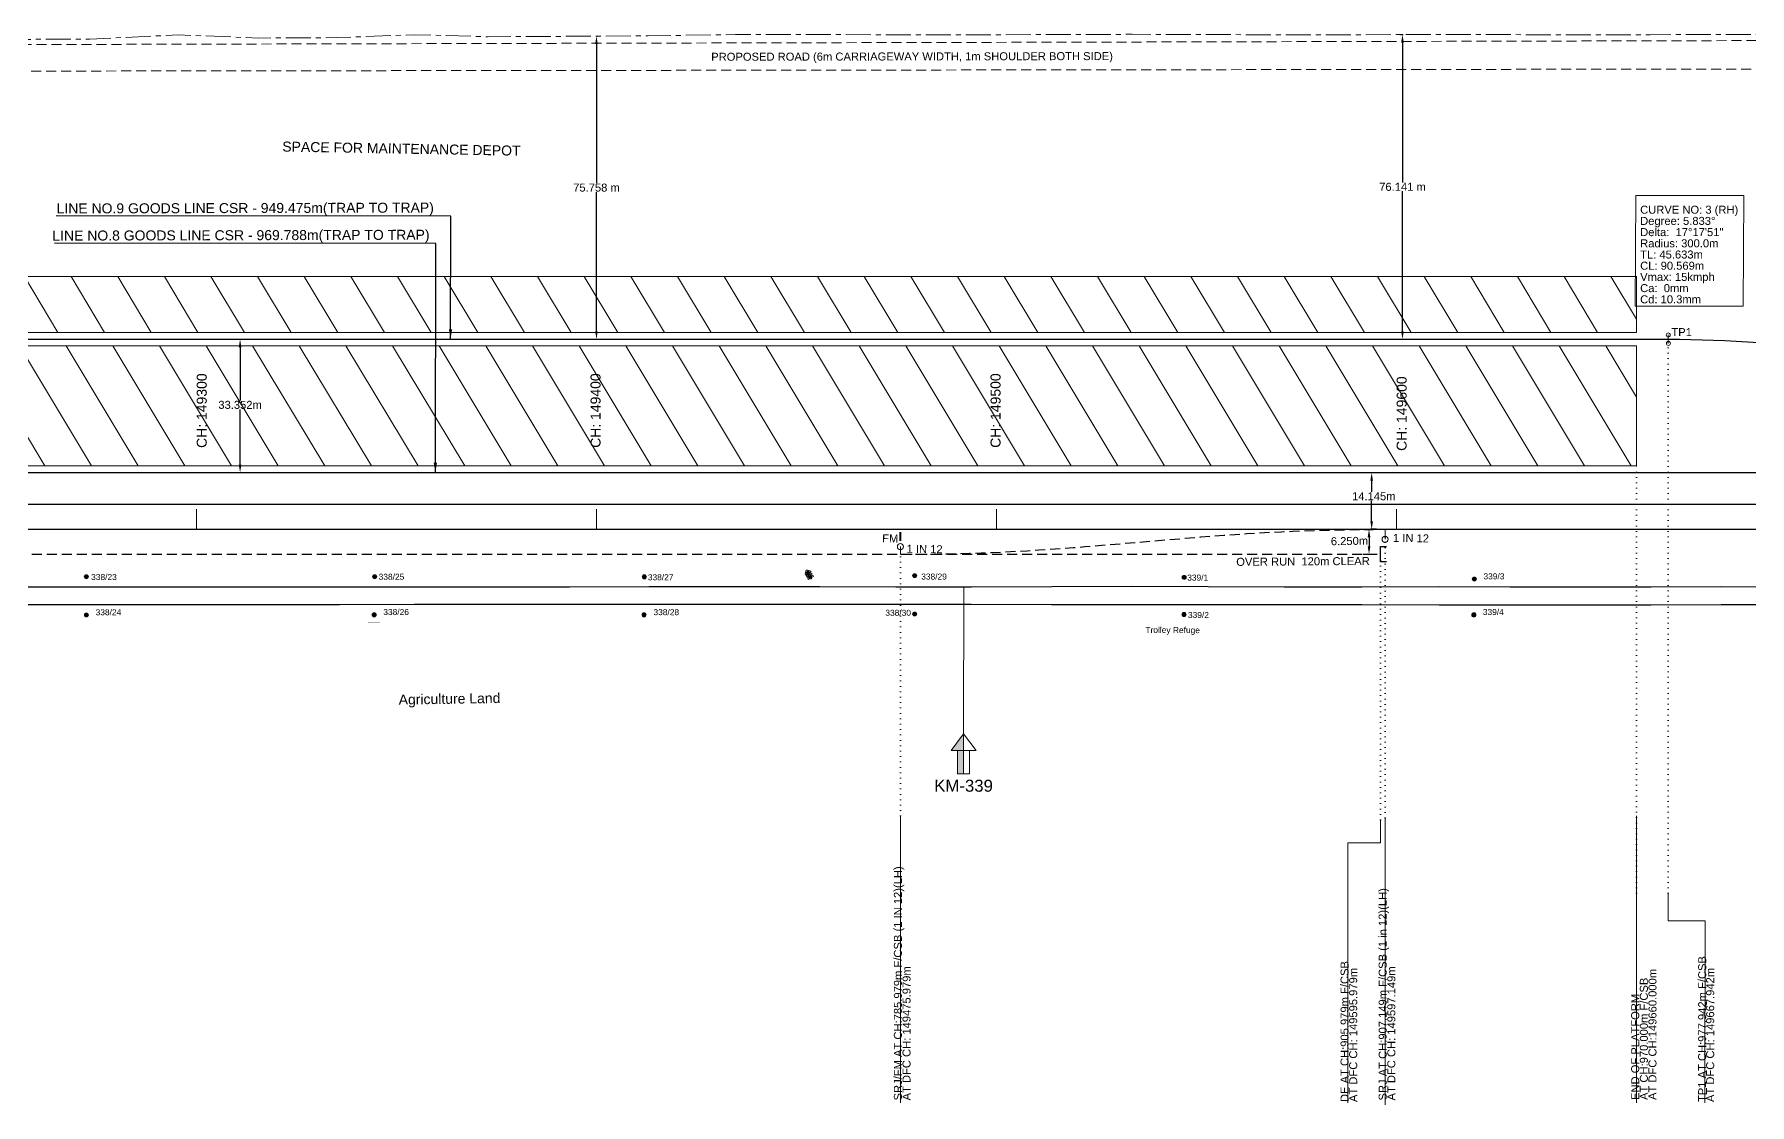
# Model space of a CAD drawing. Header units: metres. Extents: x 592467 to 614288, y 3398001 to 3402649.
# Drawn here: x 595311.3 to 595740.1, y 3398575.5 to 3398843.1 of the extents above; entities that cross this region are included whole.
import ezdxf
from ezdxf.enums import TextEntityAlignment as Align

# ---------------------------------------------------------------- set-up
doc = ezdxf.new("R2010")
doc.units = ezdxf.units.M
doc.header["$MEASUREMENT"] = 0
for name, pattern in [('CENTER', [2, 1.25, -0.25, 0.25, -0.25]), ('DASHED', [0.75, 0.5, -0.25]), ('DOT', [0.25, 0, -0.25])]:
    doc.linetypes.add(name, pattern=pattern)
doc.layers.get('0').update_dxf_attribs({"lineweight": 0})
doc.layers.get('Defpoints').update_dxf_attribs({"lineweight": 0})
for name, color, linetype, lineweight in [('Bounary Dim', 10, 'Continuous', 13), ('Cardinal_Leader', 10, 'Continuous', 0), ('DFCC BOUNDARY', 6, 'CENTER', 0), ('Existing Chainage', 7, 'Continuous', 0), ('Existing IR Track', 143, 'Continuous', 0), ('KM STONE', 7, 'Continuous', 0), ("NEW CHAWAPAIL STN. SRJ's", 10, 'Continuous', 0), ("NEW KHANNA CROSSING STN. SRJ's", 10, 'Continuous', 0), ('OHE MAST', 7, 'Continuous', 0), ('OHE MAST TEXT', 7, 'Continuous', 0), ('Proposed Chainage', 10, 'Continuous', 0), ('Proposed Curve_Details', 10, 'Continuous', 0), ('PROPOSED FEATURES', 1, 'Continuous', 0), ('Proposed TPTC Chainages', 10, 'Continuous', 0), ('Side Details', 7, 'Continuous', 13), ('Sign Board', 7, 'Continuous', 13), ('Text', 7, 'Continuous', 13)]:
    doc.layers.add(name, color=color, linetype=linetype, lineweight=lineweight)
doc.layers.add('IR PROPOSALS', color=190, linetype='Continuous')
doc.layers.add('NEW KHANNA LOOP LINES', color=1, linetype='Continuous')
doc.styles.add('ARIAL', font='arial.ttf')
doc.styles.get("Standard").update_dxf_attribs({"font": 'arial.ttf'})
doc.styles.add('Style-Arial', font='arial.ttf')
doc.dimstyles.new('DIM', dxfattribs={"dimtxt": 2.5, "dimasz": 2.5, "dimexe": 0.18, "dimexo": 0.0625, "dimgap": 0.09, "dimtad": 0, "dimtih": 1, "dimtoh": 1, "dimdec": 3, "dimzin": 0, "dimdsep": 46, "dimtxsty": 'Standard', "dimcen": 0.09, "dimaunit": 1, "dimadec": 5, "dimazin": 0, "dimtfac": 1, "dimtdec": 3, "dimtofl": 0, "dimtmove": 0, "dimatfit": 3, "dimfxl": 1, "dimtolj": 1, "dimtzin": 0, "dimarcsym": 0})
doc.dimstyles.get("Standard").update_dxf_attribs({"dimtxt": 8, "dimasz": 0.18, "dimexe": 0.18, "dimexo": 0.0625, "dimgap": 0.09, "dimtad": 0, "dimtih": 1, "dimtoh": 1, "dimdec": 3, "dimzin": 0, "dimdsep": 46, "dimtxsty": 'Standard', "dimcen": 0.09, "dimadec": 0, "dimazin": 0, "dimtfac": 1, "dimtdec": 3, "dimtofl": 0, "dimtmove": 0, "dimatfit": 3, "dimfxl": 1, "dimtolj": 1, "dimtzin": 0, "dimarcsym": 0})
pattern_1 = [(300.97923357, (-630615.894, 6629388.512), (8.57353916, 5.147273672), [])]

# ---------------------------------------------------------------- blocks, each defined once
blk = doc.blocks.new('*D170')
at = {"layer": 'Bounary Dim', "color": 0, "lineweight": -2, "transparency": 16777216}
for p, q in [((595362.76, 3398766.87), (595362.88, 3398766.87)), ((595362.7, 3398764.87), (595362.7, 3398751.56)), ((595362.7, 3398735.51), (595362.7, 3398749.33)), ((595362.76, 3398733.51), (595362.88, 3398733.51))]:
    blk.add_line(p, q, dxfattribs=at)
at = {"layer": 'Bounary Dim', "color": 0, "lineweight": 13, "transparency": 16777216}
for points in [[(595362.37, 3398764.87), (595363.03, 3398764.87), (595362.7, 3398766.87)], [(595362.37, 3398735.51), (595363.03, 3398735.51), (595362.7, 3398733.51)]]:
    blk.add_solid(points, dxfattribs=at)
at = {"layer": 'Defpoints', "color": 0, "lineweight": 13, "transparency": 16777216}
for p in [(595362.7, 3398766.87), (595362.7, 3398766.87), (595362.7, 3398733.51)]:
    blk.add_point(p, dxfattribs=at)
at = {"layer": 'Bounary Dim', "color": 0, "transparency": 16777216, "insert": (595362.7, 3398750.44), "char_height": 2, "attachment_point": 5}
blk.add_mtext('\\A1;33.352m', dxfattribs=at)
blk = doc.blocks.new('SIG')
for color, points in [(1, [(-0.22, 0.42, 0.180295), (-0.01, 0.33, -0.00255), (0.01, 0.33, -0.00255), (0.02, 0.33, 0.180295), (0.23, 0.42, -0.002654), (0.25, 0.44, 0.184495), (0.33, 0.65, 1.000001), (-0.32, 0.65, 0.184495), (-0.24, 0.44, -0.002654)]), (2, [(0.23, -0.23, -0.002654), (0.25, -0.21, 0.184495), (0.33, 0.01, 1.000001), (-0.32, 0.01, 0.184495), (-0.24, -0.21, -0.002654), (-0.22, -0.23, 0.180295), (-0.01, -0.32, -0.00255), (0.01, -0.32, -0.00255), (0.02, -0.32, 0.180295)]), (3, [(0.23, -0.88, -0.002654), (0.25, -0.86, 0.184495), (0.33, -0.64, 1.000001), (-0.32, -0.64, 0.184495), (-0.24, -0.86, -0.002654), (-0.22, -0.88, 0.395599)])]:
    blk.add_hatch(color=color).paths.add_polyline_path(points)
for p, q in [((-0.31, 0.98), (-0.32, -0.9)), ((0.33, -0.9), (0.32, 0.98))]:
    blk.add_line(p, q)
at = {"flags": 128}
for points in [[(-0.31, 0.98), (-0.81, 0.98, 0.198758), (-0.42, 0.41, 0.003814), (-0.31, 0.39)], [(-0.31, 0.33), (-0.81, 0.33, 0.198758), (-0.42, -0.23, 0.003727), (-0.32, -0.26)], [(0.32, 0.98), (0.82, 0.98, -0.198758), (0.44, 0.41, -0.003814), (0.32, 0.39)], [(0.32, 0.33), (0.82, 0.33, -0.198758), (0.44, -0.23, -0.003727), (0.33, -0.26)], [(-0.32, -0.32), (-0.81, -0.32, 0.198758), (-0.42, -0.88, 0.003639), (-0.32, -0.9)], [(0.33, -0.32), (0.82, -0.32, -0.198758), (0.44, -0.88, -0.003639), (0.33, -0.9)]]:
    blk.add_lwpolyline(points, format="xyb", dxfattribs=at)
for centre, radius, start, end in [((0.01, 0.91), 0.324, 12.4049, 167.5951), ((0.01, 0.81), 0.357, 27.7578, 152.2422), ((0.01, -0.9), 0.324, 181.4572, 358.5428)]:
    blk.add_arc(centre, radius, start, end)
blk = doc.blocks.new('OHE MAST')
at = {"layer": 'OHE MAST'}
h = blk.add_hatch(color=256, dxfattribs=at)
edge = h.paths.add_edge_path()
edge.add_arc((0, 0), 0.514, 0, 360)
at = {"layer": 'OHE MAST', "lineweight": 13, "const_width": 0.01, "flags": 128}
for points in [[(1.5, 3.5), (1.5, 2), (-1.5, 2), (-1.5, 3.5)], [(0, 2), (0, 0)]]:
    blk.add_lwpolyline(points, dxfattribs=at)
at = {"layer": 'OHE MAST'}
blk.add_circle((0, 0), 0.514, dxfattribs=at)
blk = doc.blocks.new('KM POST PLAN')
at = {"extrusion": (0, 0, -1)}
h = blk.add_hatch(color=256, dxfattribs=at)
h.paths.add_polyline_path([(0, -20), (0, -8.47), (3, -8.47), (3, -20)])
h.paths.add_polyline_path([(0, -8.47), (0, 0), (6.25, -8.47), (3, -8.47)], flags=16)
at = {"flags": 128}
for points in [[(0, 0), (-6.25, -8.47), (6.25, -8.47)], [(0, 0), (0, -20)], [(0, 0), (6.25, -8.47)], [(3, -8.47), (3, -20), (-3, -20), (-3, -8.47)]]:
    blk.add_lwpolyline(points, dxfattribs=at)
at = {"style": 'Style-Arial'}
blk.add_attdef('KM-POST', text='', height=6, dxfattribs=at).set_placement((0, -26, -263.95), align=Align.MIDDLE_CENTER)
blk = doc.blocks.new('*D222')
at = {"layer": 'Defpoints', "color": 0, "linetype": 'ByBlock', "lineweight": 13, "ltscale": 5}
for p in [(595451.8, 3398842.62), (595451.8, 3398766.87), (595451.8, 3398766.87)]:
    blk.add_point(p, dxfattribs=at)
at = {"layer": 'DFCC BOUNDARY', "color": 0, "linetype": 'ByBlock', "lineweight": -2, "ltscale": 5, "transparency": 16777216}
for p, q in [((595451.86, 3398842.62), (595451.98, 3398842.62)), ((595451.8, 3398840.62), (595451.8, 3398805.86)), ((595451.8, 3398768.87), (595451.8, 3398803.63)), ((595451.86, 3398766.87), (595451.98, 3398766.87))]:
    blk.add_line(p, q, dxfattribs=at)
at = {"layer": 'DFCC BOUNDARY', "color": 0, "linetype": 'ByBlock', "lineweight": 13, "ltscale": 5, "transparency": 16777216}
for points in [[(595451.47, 3398840.62), (595452.13, 3398840.62), (595451.8, 3398842.62)], [(595451.46, 3398768.87), (595452.13, 3398768.87), (595451.8, 3398766.87)]]:
    blk.add_solid(points, dxfattribs=at)
at = {"layer": 'DFCC BOUNDARY', "color": 0, "linetype": 'ByBlock', "ltscale": 5, "transparency": 16777216, "insert": (595451.8, 3398804.75), "char_height": 2, "attachment_point": 5}
blk.add_mtext('\\A1;75.758 m', dxfattribs=at)
blk = doc.blocks.new('*D203')
at = {"layer": 'Defpoints', "color": 0, "linetype": 'ByBlock', "lineweight": 13, "ltscale": 5}
for p in [(595652.74, 3398843.01), (595652.74, 3398766.87), (595653.3, 3398766.87)]:
    blk.add_point(p, dxfattribs=at)
at = {"layer": 'DFCC BOUNDARY', "color": 0, "linetype": 'ByBlock', "lineweight": -2, "ltscale": 5, "transparency": 16777216}
for p, q in [((595652.8, 3398843.01), (595653.48, 3398843.01)), ((595653.3, 3398841.01), (595653.3, 3398806.05)), ((595653.3, 3398768.87), (595653.3, 3398803.83)), ((595652.8, 3398766.87), (595653.48, 3398766.87))]:
    blk.add_line(p, q, dxfattribs=at)
at = {"layer": 'DFCC BOUNDARY', "color": 0, "linetype": 'ByBlock', "lineweight": 13, "ltscale": 5, "transparency": 16777216}
for points in [[(595652.96, 3398841.01), (595653.63, 3398841.01), (595653.3, 3398843.01)], [(595652.96, 3398768.87), (595653.63, 3398768.87), (595653.3, 3398766.87)]]:
    blk.add_solid(points, dxfattribs=at)
at = {"layer": 'DFCC BOUNDARY', "color": 0, "linetype": 'ByBlock', "ltscale": 5, "transparency": 16777216, "insert": (595653.3, 3398804.94), "char_height": 2, "attachment_point": 5}
blk.add_mtext('\\A1;76.141 m', dxfattribs=at)
blk = doc.blocks.new('*D204')
at = {"layer": 'Bounary Dim', "color": 0, "lineweight": -2, "transparency": 16777216}
for p, q in [((595646.79, 3398733.48), (595645.41, 3398733.48)), ((595645.59, 3398731.48), (595645.59, 3398728.71)), ((595645.59, 3398721.34), (595645.59, 3398726.48)), ((595646.79, 3398719.34), (595645.41, 3398719.34))]:
    blk.add_line(p, q, dxfattribs=at)
at = {"layer": 'Bounary Dim', "color": 0, "lineweight": 13, "transparency": 16777216}
for points in [[(595645.26, 3398731.48), (595645.92, 3398731.48), (595645.59, 3398733.48)], [(595645.26, 3398721.34), (595645.92, 3398721.34), (595645.59, 3398719.34)]]:
    blk.add_solid(points, dxfattribs=at)
at = {"layer": 'Defpoints', "color": 0, "lineweight": 13, "transparency": 16777216}
for p in [(595645.59, 3398733.48), (595646.85, 3398733.48), (595646.85, 3398719.34)]:
    blk.add_point(p, dxfattribs=at)
at = {"layer": 'Bounary Dim', "color": 0, "transparency": 16777216, "insert": (595646.12, 3398727.59), "char_height": 2, "attachment_point": 5}
blk.add_mtext('\\A1;14.145m', dxfattribs=at)
blk = doc.blocks.new('*D209')
at = {"layer": 'Bounary Dim', "color": 0, "lineweight": -2, "transparency": 16777216}
for p, q in [((595643.49, 3398719.34), (595645.11, 3398719.34)), ((595644.93, 3398717.34), (595644.93, 3398715.09)), ((595643.49, 3398713.09), (595645.11, 3398713.09))]:
    blk.add_line(p, q, dxfattribs=at)
at = {"layer": 'Bounary Dim', "color": 0, "lineweight": 13, "transparency": 16777216}
for points in [[(595644.6, 3398717.34), (595645.27, 3398717.34), (595644.93, 3398719.34)], [(595644.6, 3398715.09), (595645.27, 3398715.09), (595644.93, 3398713.09)]]:
    blk.add_solid(points, dxfattribs=at)
at = {"layer": 'Defpoints', "color": 0, "lineweight": 13, "transparency": 16777216}
for p in [(595643.43, 3398719.34), (595643.43, 3398713.09), (595644.93, 3398713.09)]:
    blk.add_point(p, dxfattribs=at)
at = {"layer": 'Bounary Dim', "color": 0, "transparency": 16777216, "insert": (595640.04, 3398716.41), "char_height": 2, "attachment_point": 5, "rotation": 1.0208}
blk.add_mtext('\\A1;6.250m', dxfattribs=at)

msp = doc.modelspace()

# ---------------------------------------------------------------- hatches: boundary and pattern name
at = {"layer": 'IR PROPOSALS', "lineweight": 0}
h = msp.add_hatch(dxfattribs=at)
h.set_pattern_fill('ANSI31', color=256, scale=80, angle=-104.020766)
h.set_pattern_definition(pattern_1)
h.paths.add_polyline_path([(595711.7688, 3398768.5422), (595711.7574, 3398782.5422), (594961.7571, 3398782.5422), (594961.7686, 3398768.5422)])
h.paths.add_polyline_path([(595002.7857, 3398774.0473), (595005.4375, 3398776.0127), (595001.8597, 3398777.4478)], flags=16)
h.paths.add_polyline_path([(595642.9295, 3398770.5508), (595647.732, 3398773.4557), (595642.9074, 3398779.9136)], flags=16)
h.paths.add_polyline_path([(595207.9718, 3398772.4348), (595281.0795, 3398772.6074), (595281.0704, 3398776.4878), (595207.9626, 3398776.3153)], flags=16)
h = msp.add_hatch(dxfattribs=at)
h.set_pattern_fill('ANSI31', color=256, scale=80, angle=-104.020766)
h.set_pattern_definition(pattern_1)
h.paths.add_polyline_path([(594961.7713, 3398765.1902), (594961.7959, 3398735.1902), (595711.7961, 3398735.1902), (595711.7716, 3398765.1902)])
h.paths.add_polyline_path([(594968.3182, 3398749.0742), (594972.0917, 3398749.5162), (594968.4631, 3398750.0863)], flags=16)
h.paths.add_polyline_path([(595646.3397, 3398752.2976), (595646.6663, 3398746.3573), (595646.6442, 3398755.72)], flags=16)
h.paths.add_polyline_path([(595210.5498, 3398747.3258), (595283.6584, 3398747.4984), (595283.6492, 3398751.3814), (595210.5406, 3398751.2088)], flags=16)

# ---------------------------------------------------------------- linework, layer by layer
at = {"layer": 'Bounary Dim', "lineweight": 30, "flags": 128}
msp.add_lwpolyline([(593380.4599, 3398719.3392), (596257.2655, 3398719.3392)], dxfattribs=at)
at = {"layer": 'Cardinal_Leader', "color": 190, "linetype": 'Continuous', "lineweight": 13}
msp.add_line((595719.7363, 3398765.8026), (595719.7396, 3398767.9297), dxfattribs=at)
for centre in [(595719.7213, 3398767.9297), (595719.7575, 3398765.8089)]:
    msp.add_circle(centre, 0.5, dxfattribs=at)
at = {"layer": 'DFCC BOUNDARY', "lineweight": 20, "ltscale": 5, "flags": 128}
msp.add_lwpolyline([(593268.8771, 3398743.1241), (593288.3142, 3398743.1435), (593298.9263, 3398743.1753), (593317.7169, 3398743.181), (593335.6749, 3398743.1861), (593351.9154, 3398743.1939), (593368.3098, 3398743.2018), (593392.6865, 3398743.2236), (593417.5452, 3398743.2458), (593442.0441, 3398743.2881), (593466.7158, 3398743.3307), (593488.7282, 3398743.3555), (593511.3451, 3398743.381), (593534.1889, 3398743.3927), (593557.0265, 3398743.4043), (593567.7863, 3398743.3482), (593589.0729, 3398743.37), (593609.4741, 3398743.3909), (593633.306, 3398743.3884), (593656.7586, 3398743.3857), (593673.8735, 3398743.1686), (593686.5501, 3398743.197), (593699.0935, 3398743.2251), (593718.6266, 3398743.2403), (593737.8059, 3398743.2553), (593756.8231, 3398743.2997), (593797.1201, 3398743.3617), (593818.3483, 3398743.3793), (593837.357, 3398743.3961), (593856.1608, 3398743.4126), (593876.9616, 3398743.4386), (593897.7088, 3398743.4645), (593906.3201, 3398743.48), (593939.2807, 3398743.5394), (593959.3447, 3398743.5373), (593980.7312, 3398743.535), (593998.4939, 3398743.5517), (594017.8866, 3398743.5699), (594036.0937, 3398743.5946), (594054.2109, 3398743.6191), (594072.1761, 3398743.6373), (594108.2843, 3398743.6738), (594147.416, 3398743.7135), (594168.1093, 3398743.7345), (594186.979, 3398743.754), (594205.6028, 3398743.7733), (594225.9301, 3398743.7872), (594237.9238, 3398743.7952), (594237.9196, 3398742.7952), (594246.1787, 3398742.8007), (594265.213, 3398745.3513), (594301.4312, 3398745.2849), (594322.3221, 3398745.1979), (594339.0716, 3398744.8566), (594359.6626, 3398744.4371), (594381.9386, 3398743.9832), (594399.0159, 3398743.706), (594418.7512, 3398742.9194), (594438.513, 3398742.9353), (594451.6044, 3398745.9497), (594476.457, 3398745.9507), (594496.0336, 3398745.9479), (594515.4148, 3398745.9638), (594530.3381, 3398745.9473), (594545.0878, 3398745.9737), (594564.601, 3398745.958), (594583.9475, 3398745.9736), (594595.507, 3398745.9758), (594606.8225, 3398745.9636), (594627.8219, 3398745.9736), (594639.5874, 3398745.6406), (594667.1861, 3398745.3165), (594680.5599, 3398745.4403), (594682.5021, 3398840.4816), (594688.9277, 3398840.4825), (594703.0126, 3398840.4846), (594719.2746, 3398840.4869), (594738.4574, 3398840.4897), (594757.0914, 3398840.4924), (594778.0674, 3398840.4016), (594799.3073, 3398840.574), (594817.2335, 3398840.5933), (594834.3037, 3398840.5887), (594852.615, 3398840.5913), (594871.1729, 3398840.509), (594890.906, 3398840.5119), (594910.5806, 3398840.5148), (594929.8096, 3398840.5176), (594947.7981, 3398840.5202), (594967.4417, 3398840.5231), (594987.1778, 3398840.5259), (595007.1414, 3398840.5289), (595022.5701, 3398840.5311), (595045.9549, 3398840.5422), (595068.2138, 3398840.5377), (595086.7086, 3398840.5404), (595107.9878, 3398840.5435), (595127.673, 3398840.5464), (595144.6457, 3398840.5489), (595150.5109, 3398840.5497), (595187.8779, 3398840.5552), (595205.7616, 3398840.5578), (595223.4319, 3398840.5604), (595243.3301, 3398841.4475), (595262.0911, 3398841.5534), (595282.5826, 3398841.669), (595302.3681, 3398841.7807), (595325.1405, 3398841.9092), (595347.3125, 3398842.9304), (595367.3755, 3398842.1476), (595386.8651, 3398842.2576), (595406.3761, 3398842.9706), (595424.7372, 3398842.4713), (595444.5499, 3398842.5832), (595464.7333, 3398842.6971), (595486.5306, 3398843.0158), (595507.7569, 3398843.0072), (595526.8666, 3398842.9804), (595545.3973, 3398842.9545), (595565.1541, 3398843.0179), (595585.7252, 3398843.084), (595605.1683, 3398843.0188), (595623.8392, 3398842.9562), (595642.921, 3398842.9896), (595662.5621, 3398843.024), (595680.431, 3398842.9966), (595697.7129, 3398842.9701), (595715.2456, 3398842.9929), (595732.8123, 3398843.0158), (595750.9853, 3398842.9876), (595767.8894, 3398842.9612), (595781.8971, 3398842.9932), (595795.7138, 3398843.0251), (595814.9902, 3398843.0046), (595833.9698, 3398842.9844), (595853.495, 3398842.9364), (595872.6252, 3398842.8893), (595890.6274, 3398842.8809), (595908.2519, 3398842.8727), (595926.8519, 3398842.8605), (595944.9598, 3398842.8486), (595964.0203, 3398842.8468), (595982.503, 3398842.8508), (595994.2367, 3398842.872), (596006.0036, 3398842.8933), (596025.3049, 3398842.8841), (596043.9126, 3398842.8753), (596062.8809, 3398842.8979), (596081.9844, 3398842.9207), (596102.4268, 3398842.9045), (596102.3585, 3398756.9045), (596102.3588, 3398756.9045), (596122.4377, 3398756.8886), (596141.3547, 3398756.9025), (596166.8406, 3398756.9237), (596178.3544, 3398756.9248), (596196.2489, 3398756.9263), (596214.2914, 3398756.9547), (596232.02, 3398756.9826), (596251.3222, 3398756.9534), (596270.2259, 3398756.9249), (596289.582, 3398756.9141), (596308.8674, 3398756.9032), (596328.6403, 3398756.9216), (596348.4184, 3398756.9401), (596367.4289, 3398756.926), (596386.1104, 3398756.9122), (596405.4004, 3398756.8905), (596424.1821, 3398756.8694), (596441.6776, 3398756.8692), (596496.5673, 3398760.351), (596498.1499, 3398735.4012), (596498.3697, 3398731.9357)], dxfattribs=at)
at = {"layer": 'Existing Chainage', "linetype": 'Continuous', "lineweight": 13, "flags": 128}
msp.add_lwpolyline([(595543.5874, 3398668.246), (595543.6368, 3398704.9568)], dxfattribs=at)
at = {"layer": 'Existing IR Track', "color": 0, "lineweight": 30, "flags": 128}
for points in [[(595302.5193, 3398704.988), (595324.9567, 3398704.9591), (595347.2944, 3398704.9303), (595367.4731, 3398704.951), (595387.2825, 3398704.9714), (595406.3704, 3398704.9706), (595424.8017, 3398704.9698), (595445.0919, 3398704.9974), (595464.9968, 3398705.0245), (595486.4749, 3398705.0158), (595507.6322, 3398705.0073), (595526.6728, 3398704.9806), (595545.5224, 3398704.9542), (595565.5973, 3398705.0186), (595585.7156, 3398705.0833), (595604.7059, 3398705.0196), (595623.7284, 3398704.9558), (595643.1624, 3398704.9898), (595662.5772, 3398705.0238), (595680.2192, 3398704.9968), (595697.6969, 3398704.9699), (595715.4253, 3398704.993), (595732.795, 3398705.0157), (595750.7705, 3398704.9877)], [(595302.5672, 3398700.5216), (595324.9041, 3398700.5367), (595347.2324, 3398700.5517), (595367.4178, 3398700.5622), (595387.5228, 3398700.5726), (595406.3174, 3398700.6017), (595425.0132, 3398700.6307), (595445.0354, 3398700.6293), (595464.9834, 3398700.6278), (595486.4205, 3398700.6259), (595507.7528, 3398700.6239), (595526.6194, 3398700.61), (595545.485, 3398700.5961), (595565.5381, 3398700.5803), (595585.7825, 3398700.5643), (595604.6513, 3398700.5385), (595623.6014, 3398700.5126), (595643.1069, 3398700.505), (595662.5072, 3398700.4975), (595680.1616, 3398700.4778), (595697.7979, 3398700.4583), (595715.369, 3398700.4801), (595732.9946, 3398700.5019), (595750.7155, 3398700.5014)]]:
    msp.add_lwpolyline(points, dxfattribs=at)
at = {"layer": 'IR PROPOSALS', "lineweight": 30}
msp.add_line((594803.79, 3398733.5142), (595889.9258, 3398733.5142), dxfattribs=at)
at = {"layer": 'IR PROPOSALS', "linetype": 'Continuous', "lineweight": 15, "flags": 128}
for points in [[(595711.7574, 3398782.5422), (594961.7571, 3398782.5422), (594961.7686, 3398768.5422), (595711.7688, 3398768.5422)], [(595711.7716, 3398765.1902), (594961.7713, 3398765.1902), (594961.7959, 3398735.1902), (595711.7961, 3398735.1902)]]:
    msp.add_lwpolyline(points, close=True, dxfattribs=at)
at = {"layer": 'IR PROPOSALS', "lineweight": 30}
msp.add_lwpolyline([(594866.4801, 3398749.8702), (594880.1572, 3398754.3658, -0.08107827), (594959.7301, 3398766.8662), (595719.738, 3398766.8662, -0.07561791), (595808.9376, 3398753.2984), (595815.9854, 3398751.1036)], format="xyb", dxfattribs=at)
at = {"layer": "NEW CHAWAPAIL STN. SRJ's", "color": 190, "linetype": 'DOT', "lineweight": 18, "ltscale": 5, "flags": 128}
for points in [[(595719.7343, 3398628.3508), (595719.738, 3398766.8662)], [(595711.7914, 3398628.3521), (595711.7914, 3398735.1902)]]:
    msp.add_lwpolyline(points, dxfattribs=at)
at = {"layer": "NEW CHAWAPAIL STN. SRJ's", "linetype": 'DOT', "lineweight": 18, "ltscale": 5, "flags": 128}
for points in [[(595648.9449, 3398647.2039), (595648.9447, 3398719.3391)], [(595527.7749, 3398647.6811), (595527.7749, 3398714.0459)], [(595647.7749, 3398646.7075), (595647.7749, 3398713.0892)]]:
    msp.add_lwpolyline(points, dxfattribs=at)
at = {"layer": "NEW KHANNA CROSSING STN. SRJ's", "color": 10, "linetype": 'Continuous', "lineweight": 18, "const_width": 0.5, "flags": 128}
msp.add_lwpolyline([(595527.7922, 3398716.387), (595527.7922, 3398718.6667)], dxfattribs=at)
at = {"layer": "NEW KHANNA CROSSING STN. SRJ's", "color": 10, "linetype": 'Continuous', "lineweight": 18, "flags": 128}
for points in [[(595648.9447, 3398716.8391), (595648.9447, 3398719.3391)], [(595527.7749, 3398715.0027), (595527.7749, 3398713.0891)], [(595527.7749, 3398575.9749), (595527.7749, 3398647.6811)], [(595639.663, 3398575.9749), (595639.6283, 3398640.9625), (595647.7749, 3398640.9655), (595647.7749, 3398646.7075)], [(595648.9449, 3398575.4977), (595648.9449, 3398647.2039)]]:
    msp.add_lwpolyline(points, dxfattribs=at)
at = {"layer": "NEW KHANNA CROSSING STN. SRJ's", "color": 190, "linetype": 'Continuous', "lineweight": 18, "flags": 128}
for points in [[(595711.7961, 3398575.9749), (595711.7961, 3398647.6811)], [(595728.8984, 3398575.9749), (595728.9681, 3398621.4335), (595719.738, 3398621.4335), (595719.7343, 3398628.3508)]]:
    msp.add_lwpolyline(points, dxfattribs=at)
at = {"layer": "NEW KHANNA CROSSING STN. SRJ's", "color": 10, "linetype": 'Continuous', "lineweight": 20}
for centre in [(595527.7749, 3398715.0027), (595648.9447, 3398716.8391)]:
    msp.add_circle(centre, 0.75, dxfattribs=at)
at = {"layer": 'NEW KHANNA LOOP LINES', "linetype": 'Continuous', "lineweight": 25, "flags": 128}
for points in [[(594773.3894, 3398725.5892), (595845.7194, 3398725.5892)], [(595649.2749, 3398711.1713), (595647.7749, 3398711.1713), (595647.7749, 3398715.0233), (595649.2749, 3398715.0233)]]:
    msp.add_lwpolyline(points, dxfattribs=at)
at = {"layer": 'NEW KHANNA LOOP LINES', "linetype": 'DASHED', "lineweight": 25, "ltscale": 5, "flags": 128}
msp.add_lwpolyline([(595527.7749, 3398713.0892, 0.02078913), (595573.867, 3398715.0063), (595602.8552, 3398717.422, -0.02078807), (595648.9449, 3398719.3392, -0.02078807)], format="xyb", dxfattribs=at)
msp.add_lwpolyline([(594635.6794, 3398713.0892), (595647.7749, 3398713.0892)], dxfattribs=at)
at = {"layer": 'Proposed Chainage', "linetype": 'Continuous', "lineweight": 0, "flags": 128}
for points in [[(595351.7959, 3398724.3392), (595351.7959, 3398719.3392)], [(595451.7959, 3398724.3392), (595451.7959, 3398719.3392)], [(595551.7959, 3398724.3392), (595551.7959, 3398719.3392)], [(595651.7959, 3398724.3392), (595651.7959, 3398719.3392)]]:
    msp.add_lwpolyline(points, dxfattribs=at)
at = {"layer": 'Proposed Curve_Details', "color": 190}
msp.add_lwpolyline([(595711.4617, 3398775.0845), (595711.5997, 3398802.7853), (595738.6078, 3398802.7853), (595738.4698, 3398775.0845)], close=True, dxfattribs=at)
at = {"layer": 'PROPOSED FEATURES', "color": 5, "linetype": 'DASHED', "lineweight": 13, "ltscale": 5}
msp.add_line((595041.7767, 3398839.9092), (595955.2115, 3398842.0016), dxfattribs=at)
msp.add_lwpolyline([(595943.0001, 3398834.6377), (595035.2791, 3398833.5622)], dxfattribs=at)

# ---------------------------------------------------------------- block references
at = {"layer": 'KM STONE'}
ref = msp.add_blockref('KM POST PLAN', (595543.5874, 3398668.246), dxfattribs=dict(at, xscale=0.5, yscale=0.5, zscale=0.5, rotation=359.9202267376588))
ref.add_attrib('KM-POST', 'KM-339', dxfattribs={"layer": '0', "height": 3, "rotation": 359.920227, "style": 'Style-Arial'}).set_placement((595543.5693, 3398655.2461), align=Align.MIDDLE_CENTER)
at = {"layer": 'OHE MAST'}
for p, rotation in [((595324.2531, 3398707.4749), 6.422904453660895e-05), ((595396.3505, 3398707.5019), 6.422904453660895e-05), ((595463.775, 3398707.464), 6.422904453660895e-05), ((595531.3382, 3398707.7711), 6.422904453660895e-05), ((595598.723, 3398707.3162), 6.422904453660895e-05), ((595671.2673, 3398706.9008), 6.422904453660895e-05), ((595324.2836, 3398697.9395), 180.0000642290445), ((595396.2102, 3398697.9591), 180.0000642290445), ((595463.6981, 3398697.9701), 180.0000642290445), ((595531.3475, 3398698.1515), 180.0000642290445), ((595598.6824, 3398698.0269), 180.0000642290445), ((595671.1447, 3398697.9436), 180.0000642290445)]:
    msp.add_blockref('OHE MAST', p, dxfattribs=dict(at, rotation=rotation))
at = {"layer": 'Sign Board', "xscale": 0.9997078270984131, "yscale": 0.9997078270984131, "zscale": 0.9997078270984131, "rotation": 210.979233574599}
msp.add_blockref('SIG', (595504.8993, 3398708.0398), dxfattribs=at)

# ---------------------------------------------------------------- texts
at = {"layer": 'IR PROPOSALS', "style": 'ARIAL'}
msp.add_text('TP1', height=2, rotation=0.116908, dxfattribs=at).set_placement((595720.5294, 3398767.6302))
at = {"layer": "NEW KHANNA CROSSING STN. SRJ's", "linetype": 'Continuous', "lineweight": 13, "char_height": 2, "attachment_point": 4, "rotation": 358.979234, "line_spacing_factor": 0.60036, "style": 'Style-Arial'}
for s, insert in [('1 IN 12', (595650.9179, 3398717.2128)), ('FM', (595523.2273, 3398717.1038)), ('1 IN 12', (595529.3197, 3398714.4959))]:
    msp.add_mtext(s, dxfattribs=dict(at, insert=insert))
at = {"layer": "NEW KHANNA CROSSING STN. SRJ's", "linetype": 'Continuous', "lineweight": 13, "char_height": 2, "attachment_point": 4, "rotation": 89.999995, "line_spacing_factor": 0.648, "style": 'Style-Arial'}
for s, insert, width in [('SRJ/FM AT CH:785.979m F/CSB (1 IN 12)(LH)\\PAT DFC CH: 149475.979m ', (595528.244, 3398576.5625), 67.441439), ('SRJ AT CH:907.149m F/CSB (1 in 12)(LH)\\PAT DFC CH: 149597.149m ', (595649.4415, 3398576.5437), 61.428479), ('DE AT CH:905.979m F/CSB \\PAT DFC CH: 149595.979m ', (595639.9096, 3398576.1561), 46.214573), ('END OF PLATFORM\\PAT CH:970.000m F/CSB\\PAT DFC CH:149660.000m ', (595713.645, 3398576.6754), 41.72691)]:
    msp.add_mtext(s, dxfattribs=dict(at, insert=insert, width=width))
at = {"layer": 'NEW KHANNA LOOP LINES', "color": 190, "linetype": 'Continuous', "lineweight": 13, "style": 'ARIAL'}
for s, p in [('LINE NO.9 GOODS LINE CSR - 949.475m(TRAP TO TRAP)', (595411.144, 3398799.7644)), ('LINE NO.8 GOODS LINE CSR - 969.788m(TRAP TO TRAP)', (595410.0738, 3398792.9762))]:
    msp.add_text(s, height=2.5, rotation=0.135238, dxfattribs=at).set_placement(p, align=Align.MIDDLE_RIGHT)
at = {"layer": 'NEW KHANNA LOOP LINES', "linetype": 'Continuous', "lineweight": 13, "insert": (595609.7364, 3398711.1727), "char_height": 2, "width": 39.954132, "attachment_point": 4, "rotation": 0.38512, "line_spacing_factor": 0.60036, "style": 'Style-Arial'}
msp.add_mtext('\\pi-6,l8,t8;OVER RUN  120m CLEAR', dxfattribs=at)
at = {"layer": 'OHE MAST TEXT', "style": 'ARIAL'}
for s, p in [('338/23', (595325.4725, 3398706.6585)), ('338/25', (595397.3458, 3398706.7285)), ('338/27', (595464.6341, 3398706.6057)), ('338/29', (595532.9829, 3398706.7783)), ('339/1', (595599.487, 3398706.5163)), ('339/3', (595673.5413, 3398706.8339)), ('338/24', (595326.589, 3398697.8542)), ('338/26', (595398.5068, 3398697.9202)), ('338/28', (595466.0467, 3398697.8762)), ('338/30', (595524.0113, 3398697.7131)), ('339/2', (595599.666, 3398697.1703)), ('339/4', (595673.3804, 3398697.9149))]:
    msp.add_text(s, height=1.5, rotation=359.979234, dxfattribs=at).set_placement(p)
at = {"layer": 'Proposed Chainage', "color": 1, "lineweight": 0, "char_height": 2.5, "attachment_point": 4, "rotation": 90, "line_spacing_factor": 0.6, "style": 'Style-Arial'}
for s, insert in [('CH: 149300', (595353.1322, 3398739.6831)), ('CH: 149400', (595451.5814, 3398739.6964)), ('CH: 149500', (595551.5814, 3398739.6964)), ('CH: 149600', (595653.0998, 3398738.9379))]:
    msp.add_mtext(s, dxfattribs=dict(at, insert=insert))
at = {"layer": 'Proposed Curve_Details', "color": 190, "lineweight": 0, "insert": (595712.7117, 3398775.8028), "char_height": 2, "attachment_point": 7, "rotation": 0, "line_spacing_factor": 0.84, "style": 'ARIAL'}
msp.add_mtext('CURVE NO: 3 (RH)\\PDegree: 5.833°\\PDelta:  17°17\'51"\\PRadius: 300.0m\\PTL: 45.633m\\PCL: 90.569m\\PVmax: 15kmph\\PCa:  0mm\\PCd: 10.3mm', dxfattribs=at)
at = {"layer": 'PROPOSED FEATURES', "color": 5, "linetype": 'Continuous', "insert": (595480.4824, 3398837.1608), "char_height": 2, "width": 106.063465, "attachment_point": 4, "rotation": 0.106288, "line_spacing_factor": 0.6, "style": 'Style-Arial'}
msp.add_mtext('PROPOSED ROAD (6m CARRIAGEWAY WIDTH, 1m SHOULDER BOTH SIDE)', dxfattribs=at)
at = {"layer": 'PROPOSED FEATURES', "linetype": 'Continuous', "lineweight": 0, "insert": (595373.2568, 3398815.019), "char_height": 2.5, "width": 84.310959, "attachment_point": 4, "rotation": 358.979234, "line_spacing_factor": 0.6, "style": 'Style-Arial'}
msp.add_mtext('SPACE FOR MAINTENANCE DEPOT', dxfattribs=at)
at = {"layer": 'Proposed TPTC Chainages', "lineweight": 13, "insert": (595729.2243, 3398576.1608), "char_height": 2, "attachment_point": 4, "rotation": 89.979234, "line_spacing_factor": 0.6, "style": 'ARIAL'}
msp.add_mtext('TP1 AT CH:977.942m F/CSB\\PAT DFC CH: 149667.942m', dxfattribs=at)
at = {"layer": 'Side Details', "style": 'ARIAL'}
msp.add_text('Agriculture Land', height=2.5, rotation=0.893737, dxfattribs=at).set_placement((595402.3678, 3398675.5192))
at = {"layer": 'Text', "color": 0, "style": 'ARIAL'}
msp.add_text('Trolley Refuge', height=1.5, rotation=359.674082, dxfattribs=at).set_placement((595589.0273, 3398693.4568))

# ---------------------------------------------------------------- dimensions: what is measured, and where the dimension line sits
at = {"layer": 'Bounary Dim', "color": 190}
dim = msp.add_linear_dim(base=(595362.7009, 3398766.8662), p1=(595362.7009, 3398733.5142), p2=(595362.7009, 3398766.8662), angle=90, dimstyle='Standard', override={"dimtxt": 2, "dimasz": 2, "dimdsep": 0, "dimpost": 'm', "dimtmove": 2}, dxfattribs=at)
dim.commit()
dim.dimension.update_dxf_attribs({"geometry": '*D170', "text_midpoint": (595362.7009, 3398750.4436), "dimtype": 161, "text_rotation": 180})
at = {"layer": 'Bounary Dim'}
for base, p1, p2, angle, picture, middle, turn in [((595645.5915, 3398733.4844), (595646.8494, 3398719.3392), (595646.8494, 3398733.4844), 90, '*D204', (595646.1172, 3398727.5946), 180), ((595644.9319, 3398713.0862), (595643.4256, 3398719.3362), (595643.4256, 3398713.0862), 270, '*D209', (595640.0409, 3398716.4093), 32)]:
    dim = msp.add_linear_dim(base=base, p1=p1, p2=p2, angle=angle, dimstyle='Standard', override={"dimtxt": 2, "dimasz": 2, "dimdsep": 0, "dimpost": 'm', "dimtmove": 2}, dxfattribs=at)
    dim.commit()
    dim.dimension.update_dxf_attribs({"geometry": picture, "text_midpoint": middle, "dimtype": 161, "text_rotation": turn})
at = {"layer": 'DFCC BOUNDARY', "linetype": 'ByBlock', "ltscale": 5}
for p1, p2, distance, picture, middle in [((595451.7979, 3398842.6241), (595451.7959, 3398766.8662), 0.0021, '*D222', (595451.799, 3398804.7451)), ((595652.7415, 3398843.0068), (595652.7415, 3398766.8662), 0.5565, '*D203', (595653.2981, 3398804.9365))]:
    dim = msp.add_aligned_dim(p1=p1, p2=p2, distance=distance, dimstyle='DIM', override={"dimtxt": 2, "dimasz": 2, "dimtad": 3, "dimpost": ' m'}, dxfattribs=at)
    dim.commit()
    dim.dimension.update_dxf_attribs({"geometry": picture, "text_midpoint": middle, "text_rotation": 180})

# ---------------------------------------------------------------- leaders
at = {"layer": 'NEW KHANNA LOOP LINES', "color": 190, "linetype": 'Continuous', "lineweight": 13}
for points in [[(595415.3093, 3398766.8662), (595415.3671, 3398797.6074), (595316.7495, 3398797.7059)], [(595411.515, 3398733.5142), (595411.6196, 3398790.7586), (595316.3165, 3398790.8532)]]:
    msp.add_leader(points, dimstyle='Standard', override={"dimasz": 2.5, "dimgap": 0.25}, dxfattribs=at)

doc.saveas('drawing.dxf')
